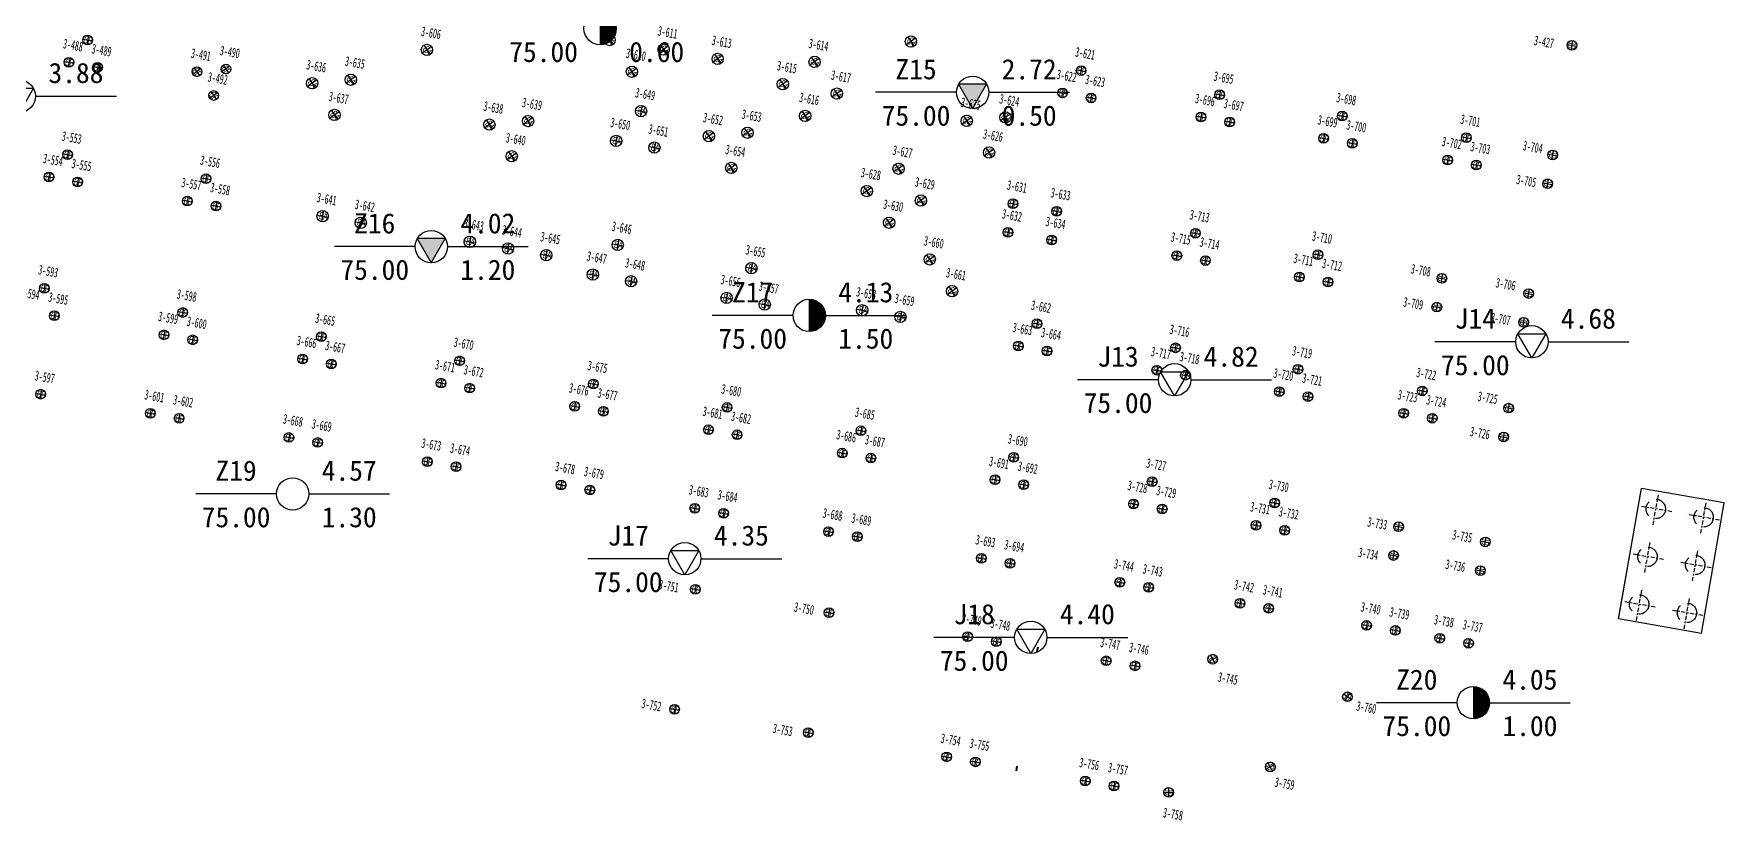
# Model space of a CAD drawing. Header units: millimetres. Extents: x 274830 to 6381169, y -2686084 to 432211.
# Drawn here: x 274893.4 to 274998, y 143228.5 to 143277.1 of the extents above; entities that cross this region are included whole.
import ezdxf
from ezdxf.enums import TextEntityAlignment as Align

# ---------------------------------------------------------------- set-up
doc = ezdxf.new("R2010")
doc.units = ezdxf.units.MM
for name, pattern in [('CENTER', [2, 1.25, -0.25, 0.25, -0.25]), ('DASHED2', [0.375, 0.25, -0.125]), ('Hidden', [7.14375, 4.7625, -2.38125])]:
    doc.linetypes.add(name, pattern=pattern)
for name, color, linetype, lineweight in [('_0', 7, 'Continuous', 9), ('S-WALL', 6, 'Continuous', 40), ('S-WALL-TEXT', 2, 'Continuous', 35), ('ZBH', 3, 'DASHED2', 20)]:
    doc.layers.add(name, color=color, linetype=linetype, lineweight=lineweight)
for name, color, linetype in [('HOLE', 1, 'Continuous'), ('S-FUND-PILE', 11, 'Continuous'), ('桥台', 7, 'Continuous'), ('桥梁', 2, 'Continuous')]:
    doc.layers.add(name, color=color, linetype=linetype)
doc.styles.add('ST', font='')
doc.styles.add('测量', font='', dxfattribs={"width": 0.5, "height": 600})
doc.styles.add('黑体', font='', dxfattribs={"width": 0.8})
doc.styles.get('ST').set_extended_font_data('SimSun')
doc.styles.get('测量').set_extended_font_data('SimSun')
doc.styles.get('黑体').set_extended_font_data('Microsoft YaHei')

# ---------------------------------------------------------------- blocks, each defined once
blk = doc.blocks.new('156516')
at = {"layer": 'S-FUND-PILE'}
for p, q in [((64450, -114352), (64450, -113752)), ((64150, -114052), (64750, -114052)), ((23870, -120602), (24365, -121097)), ((24365, -120602), (23870, -121097)), ((34500, -120812), (35100, -120812)), ((34800, -120512), (34800, -121112)), ((43200, -120812), (43800, -120812)), ((43500, -120512), (43500, -121112)), ((50900, -120812), (51500, -120812)), ((51200, -120512), (51200, -121112)), ((58700, -120812), (59300, -120812)), ((59000, -120512), (59000, -121112)), ((64150, -120946), (64750, -120946)), ((64450, -121246), (64450, -120646)), ((33600, -122372), (34200, -122372)), ((33900, -122072), (33900, -122672)), ((35400, -122372), (36000, -122372)), ((35700, -122072), (35700, -122672)), ((42300, -122372), (42900, -122372)), ((42600, -122072), (42600, -122672)), ((44100, -122372), (44700, -122372)), ((44400, -122072), (44400, -122672)), ((50000, -122372), (50600, -122372)), ((50300, -122072), (50300, -122672)), ((51800, -122372), (52400, -122372)), ((52100, -122072), (52100, -122672)), ((57800, -122372), (58400, -122372)), ((58100, -122072), (58100, -122672)), ((59600, -122372), (60200, -122372)), ((59900, -122072), (59900, -122672)), ((18208, -122869), (18703, -123364)), ((18703, -122869), (18208, -123364)), ((64150, -122752), (64750, -122752)), ((64450, -123052), (64450, -122452)), ((5480, -123719), (5975, -124214)), ((5975, -123719), (5480, -124214)), ((8874, -123718), (9369, -124213)), ((9369, -123718), (8874, -124213)), ((12268, -123718), (12763, -124213)), ((12763, -123718), (12268, -124213)), ((30431, -124223), (30926, -124718)), ((30926, -124223), (30431, -124718)), ((7177, -125416), (7672, -125911)), ((7672, -125416), (7177, -125911)), ((16511, -124567), (17006, -125062)), ((17006, -124567), (16511, -125062)), ((19905, -124567), (20400, -125062)), ((20400, -124567), (19905, -125062)), ((28113, -124844), (28608, -125339)), ((28608, -124844), (28113, -125339)), ((-5551, -126264), (-5056, -126759)), ((-5056, -126264), (-5551, -126759)), ((18208, -126264), (18703, -126759)), ((18703, -126264), (18208, -126759)), ((29810, -126542), (30305, -127036)), ((30305, -126542), (29810, -127036)), ((8400, -127616), (8400, -128316)), ((8050, -127966), (8750, -127966)), ((12556, -128521), (13051, -129016)), ((13051, -128521), (12556, -129016)), ((14874, -127900), (15369, -128395)), ((15369, -127900), (14874, -128395)), ((24466, -128491), (24961, -128986)), ((24961, -128491), (24466, -128986)), ((-26400, -129512), (-25800, -129512)), ((-26100, -129212), (-26100, -129812)), ((-17569, -129605), (-17144, -130029)), ((-17144, -129605), (-17569, -130029)), ((-12193, -129511), (-11698, -130006)), ((-11698, -129511), (-12193, -130006)), ((-9874, -128890), (-9379, -129385)), ((-9379, -128890), (-9874, -129385)), ((1369, -129527), (1864, -130022)), ((1864, -129527), (1369, -130022)), ((7200, -129695), (7200, -130395)), ((9600, -129695), (9600, -130395)), ((31759, -129652), (32359, -129652)), ((32059, -129352), (32059, -129952)), ((34500, -129652), (35100, -129652)), ((34800, -129352), (34800, -129952)), ((43200, -129512), (43800, -129512)), ((43500, -129212), (43500, -129812)), ((50900, -129512), (51500, -129512)), ((51200, -129212), (51200, -129812)), ((58700, -129646), (59300, -129646)), ((59000, -129946), (59000, -129346)), ((64150, -129646), (64750, -129646)), ((64450, -129946), (64450, -129346)), ((-19308, -130071), (-18883, -130495)), ((-18883, -130071), (-19308, -130495)), ((-950, -130148), (-455, -130643)), ((-455, -130148), (-950, -130643)), ((6850, -130045), (7550, -130045)), ((9250, -130045), (9950, -130045)), ((14253, -130218), (14748, -130713)), ((14748, -130218), (14253, -130713)), ((22769, -130188), (23264, -130683)), ((23264, -130188), (22769, -130683)), ((26163, -130188), (26658, -130683)), ((26658, -130188), (26163, -130683)), ((-27300, -131072), (-26700, -131072)), ((-27000, -130772), (-27000, -131372)), ((-25500, -131072), (-24900, -131072)), ((-25200, -130772), (-25200, -131372)), ((-18035, -131344), (-17611, -131768)), ((-17611, -131344), (-18035, -131768)), ((-10495, -131208), (-10000, -131703)), ((-10000, -131208), (-10495, -131703)), ((31759, -131452), (32359, -131452)), ((32059, -131152), (32059, -131752)), ((34500, -131452), (35100, -131452)), ((34800, -131152), (34800, -131752)), ((42300, -131072), (42900, -131072)), ((42600, -130772), (42600, -131372)), ((44100, -131072), (44700, -131072)), ((44400, -130772), (44400, -131372)), ((50000, -131072), (50600, -131072)), ((50300, -130772), (50300, -131372)), ((51800, -131072), (52400, -131072)), ((52100, -130772), (52100, -131372)), ((58700, -131452), (59300, -131452)), ((59000, -131752), (59000, -131152)), ((64150, -131452), (64750, -131452)), ((64450, -131752), (64450, -131152)), ((748, -131845), (1243, -132340)), ((1243, -131845), (748, -132340)), ((24466, -131885), (24961, -132380)), ((24961, -131885), (24466, -132380)), ((27330, -133688), (27825, -134183)), ((27825, -133688), (27330, -134183)), ((29027, -135385), (29522, -135880)), ((29522, -135385), (29027, -135880)), ((-26400, -136712), (-25800, -136712)), ((-26100, -136412), (-26100, -137012)), ((-17700, -136712), (-17100, -136712)), ((-17400, -136412), (-17400, -137012)), ((8050, -136366), (8750, -136366)), ((8400, -136016), (8400, -136716)), ((16450, -136366), (17150, -136366)), ((16800, -136016), (16800, -136716)), ((34500, -136712), (35100, -136712)), ((34800, -136412), (34800, -137012)), ((43200, -136712), (43800, -136712)), ((43500, -136412), (43500, -137012)), ((50900, -136712), (51500, -136712)), ((51200, -136412), (51200, -137012)), ((58700, -136712), (59300, -136712)), ((59000, -136412), (59000, -137012)), ((64150, -136846), (64750, -136846)), ((64450, -137146), (64450, -136546)), ((-27000, -137972), (-27000, -138572)), ((-25200, -137972), (-25200, -138572)), ((-18300, -137972), (-18300, -138572)), ((-16500, -137972), (-16500, -138572)), ((-10250, -137752), (-9550, -137752)), ((-9900, -137402), (-9900, -138102)), ((-7850, -137752), (-7150, -137752)), ((-7500, -137402), (-7500, -138102)), ((-1000, -137752), (-300, -137752)), ((-650, -137402), (-650, -138102)), ((1400, -137752), (2100, -137752)), ((1750, -137402), (1750, -138102)), ((3800, -137752), (4500, -137752)), ((4150, -137402), (4150, -138102)), ((23650, -137752), (24350, -137752)), ((24000, -137402), (24000, -138102)), ((26050, -137752), (26750, -137752)), ((26400, -137402), (26400, -138102)), ((33900, -137972), (33900, -138572)), ((35700, -137972), (35700, -138572)), ((42600, -137972), (42600, -138572)), ((44400, -137972), (44400, -138572)), ((50300, -137972), (50300, -138572)), ((52100, -137972), (52100, -138572)), ((58100, -137972), (58100, -138572)), ((59900, -137972), (59900, -138572)), ((-27300, -138272), (-26700, -138272)), ((-25500, -138272), (-24900, -138272)), ((-18600, -138272), (-18000, -138272)), ((-16800, -138272), (-16200, -138272)), ((6850, -138445), (7550, -138445)), ((7200, -138095), (7200, -138795)), ((9250, -138445), (9950, -138445)), ((9600, -138095), (9600, -138795)), ((15250, -138445), (15950, -138445)), ((15600, -138095), (15600, -138795)), ((17650, -138445), (18350, -138445)), ((18000, -138095), (18000, -138795)), ((33600, -138272), (34200, -138272)), ((35400, -138272), (36000, -138272)), ((42300, -138272), (42900, -138272)), ((44100, -138272), (44700, -138272)), ((50000, -138272), (50600, -138272)), ((51800, -138272), (52400, -138272)), ((57800, -138272), (58400, -138272)), ((59600, -138272), (60200, -138272)), ((64150, -138652), (64750, -138652)), ((64450, -138952), (64450, -138352)), ((-26400, -145112), (-25800, -145112)), ((-26100, -144812), (-26100, -145412)), ((-17700, -145112), (-17100, -145112)), ((-17400, -144812), (-17400, -145412)), ((-9000, -145112), (-8400, -145112)), ((-8700, -144812), (-8700, -145412)), ((-300, -145112), (300, -145112)), ((0, -144812), (0, -145412)), ((8100, -145109), (8700, -145109)), ((8400, -144809), (8400, -145409)), ((16500, -145112), (17100, -145112)), ((16800, -144812), (16800, -145412)), ((24900, -145112), (25500, -145112)), ((25200, -144812), (25200, -145412)), ((34500, -145112), (35100, -145112)), ((34800, -144812), (34800, -145412)), ((43200, -145112), (43800, -145112)), ((43500, -144812), (43500, -145412)), ((50900, -145112), (51500, -145112)), ((51200, -144812), (51200, -145412)), ((58700, -145246), (59300, -145246)), ((59000, -145546), (59000, -144946)), ((64150, -145246), (64750, -145246)), ((64450, -145546), (64450, -144946)), ((-25200, -146372), (-25200, -146972)), ((-18300, -146372), (-18300, -146972)), ((-16500, -146372), (-16500, -146972)), ((-9600, -146372), (-9600, -146972)), ((-7800, -146372), (-7800, -146972)), ((-900, -146372), (-900, -146972)), ((900, -146372), (900, -146972)), ((7500, -146369), (7500, -146969)), ((9300, -146369), (9300, -146969)), ((15900, -146372), (15900, -146972)), ((17700, -146372), (17700, -146972)), ((24300, -146372), (24300, -146972)), ((26100, -146372), (26100, -146972)), ((33900, -146372), (33900, -146972)), ((35700, -146372), (35700, -146972)), ((42600, -146372), (42600, -146972)), ((44400, -146372), (44400, -146972)), ((50300, -146372), (50300, -146972)), ((52100, -146372), (52100, -146972)), ((-25500, -146672), (-24900, -146672)), ((-18600, -146672), (-18000, -146672)), ((-16800, -146672), (-16200, -146672)), ((-9900, -146672), (-9300, -146672)), ((-8100, -146672), (-7500, -146672)), ((-1200, -146672), (-600, -146672)), ((600, -146672), (1200, -146672)), ((7200, -146669), (7800, -146669)), ((9000, -146669), (9600, -146669)), ((15600, -146672), (16200, -146672)), ((17400, -146672), (18000, -146672)), ((24000, -146672), (24600, -146672)), ((25800, -146672), (26400, -146672)), ((33600, -146672), (34200, -146672)), ((35400, -146672), (36000, -146672)), ((42300, -146672), (42900, -146672)), ((44100, -146672), (44700, -146672)), ((50000, -146672), (50600, -146672)), ((51800, -146672), (52400, -146672)), ((58700, -147052), (59300, -147052)), ((59000, -147352), (59000, -146752)), ((64150, -147052), (64750, -147052)), ((64450, -147352), (64450, -146752)), ((-25494, -151602), (-24894, -151602)), ((-25194, -151302), (-25194, -151902)), ((-18600, -151602), (-18000, -151602)), ((-18300, -151302), (-18300, -151902)), ((-16794, -151602), (-16194, -151602)), ((-16494, -151302), (-16494, -151902)), ((-9900, -151602), (-9300, -151602)), ((-9600, -151302), (-9600, -151902)), ((-8094, -151602), (-7494, -151602)), ((-7794, -151302), (-7794, -151902)), ((-1200, -151602), (-600, -151602)), ((-900, -151302), (-900, -151902)), ((606, -151602), (1206, -151602)), ((906, -151302), (906, -151902)), ((7200, -151602), (7800, -151602)), ((7500, -151302), (7500, -151902)), ((9006, -151602), (9606, -151602)), ((9306, -151302), (9306, -151902)), ((15600, -151602), (16200, -151602)), ((15900, -151302), (15900, -151902)), ((17406, -151602), (18006, -151602)), ((17706, -151302), (17706, -151902)), ((24000, -151602), (24600, -151602)), ((24300, -151302), (24300, -151902)), ((25806, -151602), (26406, -151602)), ((26106, -151302), (26106, -151902)), ((33600, -151602), (34200, -151602)), ((33900, -151302), (33900, -151902)), ((35406, -151602), (36006, -151602)), ((35706, -151302), (35706, -151902)), ((42300, -151602), (42900, -151602)), ((42600, -151302), (42600, -151902)), ((44106, -151602), (44706, -151602)), ((44406, -151302), (44406, -151902)), ((49850, -151602), (50450, -151602)), ((50150, -151302), (50150, -151902)), ((51656, -151602), (52256, -151602)), ((51956, -151302), (51956, -151902)), ((57800, -151602), (58400, -151602)), ((58100, -151302), (58100, -151902)), ((59606, -151602), (60206, -151602)), ((59906, -151302), (59906, -151902)), ((62400, -151602), (63000, -151602)), ((62700, -151302), (62700, -151902)), ((64206, -151602), (64806, -151602)), ((64506, -151302), (64506, -151902)), ((48844, -155482), (49317, -155113)), ((49265, -155534), (48896, -155061)), ((16498, -156533), (17098, -156533)), ((16798, -156233), (16798, -156833)), ((24898, -156533), (25498, -156533)), ((25198, -156233), (25198, -156833)), ((33600, -156527), (34200, -156527)), ((33900, -156227), (33900, -156827)), ((35406, -156527), (36006, -156527)), ((35706, -156227), (35706, -156827)), ((42300, -156527), (42900, -156527)), ((42600, -156227), (42600, -156827)), ((44106, -156527), (44706, -156527)), ((44406, -156227), (44406, -156827)), ((57967, -156278), (57419, -156033)), ((57571, -156430), (57815, -155882)), ((53493, -161436), (53966, -161067)), ((53914, -161488), (53545, -161015)), ((16500, -164071), (17100, -164071)), ((16800, -163771), (16800, -164371)), ((24900, -164071), (25500, -164071)), ((25200, -163771), (25200, -164371)), ((33600, -164077), (34200, -164077)), ((33900, -163777), (33900, -164377)), ((35406, -164077), (36006, -164077)), ((35706, -163777), (35706, -164377)), ((42300, -164077), (42900, -164077)), ((42600, -163777), (42600, -164377)), ((44106, -164077), (44706, -164077)), ((44406, -163777), (44406, -164377)), ((47521, -163935), (48112, -163831)), ((47868, -164178), (47765, -163587))]:
    blk.add_line(p, q, dxfattribs=at)
for centre, radius in [((64450, -114052), 300), ((24117, -120849), 350), ((34800, -120812), 300), ((43500, -120812), 300), ((51200, -120812), 300), ((59000, -120812), 300), ((64450, -120946), 300), ((33900, -122372), 300), ((35700, -122372), 300), ((42600, -122372), 300), ((44400, -122372), 300), ((50300, -122372), 300), ((52100, -122372), 300), ((58100, -122372), 300), ((59900, -122372), 300), ((18456, -123117), 350), ((64450, -122752), 300), ((5727, -123966), 350), ((9122, -123966), 350), ((12516, -123965), 350), ((16758, -124814), 350), ((20153, -124814), 350), ((30678, -124471), 350), ((7424, -125663), 350), ((28360, -125092), 350), ((-5303, -126511), 350), ((18455, -126511), 350), ((30057, -126789), 350), ((8400, -127966), 350), ((12804, -128769), 350), ((15122, -128148), 350), ((24714, -128738), 350), ((-26100, -129512), 300), ((-17356, -129817), 300), ((-11945, -129759), 350), ((-9627, -129138), 350), ((1616, -129774), 350), ((7200, -130045), 350), ((9600, -130045), 350), ((32059, -129652), 300), ((34800, -129652), 300), ((43500, -129512), 300), ((51200, -129512), 300), ((59000, -129646), 300), ((64450, -129646), 300), ((-19096, -130283), 300), ((-702, -130395), 350), ((14501, -130466), 350), ((23016, -130436), 350), ((26411, -130436), 350), ((-27000, -131072), 300), ((-25200, -131072), 300), ((-17823, -131556), 300), ((-10248, -131456), 350), ((995, -132092), 350), ((24713, -132133), 350), ((32059, -131452), 300), ((34800, -131452), 300), ((42600, -131072), 300), ((44400, -131072), 300), ((50300, -131072), 300), ((52100, -131072), 300), ((59000, -131452), 300), ((64450, -131452), 300), ((27577, -133936), 350), ((29274, -135633), 350), ((-26100, -136712), 300), ((-17400, -136712), 300), ((8400, -136366), 350), ((16800, -136366), 350), ((34800, -136712), 300), ((43500, -136712), 300), ((51200, -136712), 300), ((59000, -136712), 300), ((64450, -136846), 300), ((-27000, -138272), 300), ((-25200, -138272), 300), ((-18300, -138272), 300), ((-16500, -138272), 300), ((-9900, -137752), 350), ((-7500, -137752), 350), ((-650, -137752), 350), ((1750, -137752), 350), ((4150, -137752), 350), ((24000, -137752), 350), ((26400, -137752), 350), ((33900, -138272), 300), ((35700, -138272), 300), ((42600, -138272), 300), ((44400, -138272), 300), ((50300, -138272), 300), ((52100, -138272), 300), ((58100, -138272), 300), ((59900, -138272), 300), ((7200, -138445), 350), ((9600, -138445), 350), ((15600, -138445), 350), ((18000, -138445), 350), ((64450, -138652), 300), ((-26100, -145112), 300), ((-17400, -145112), 300), ((-8700, -145112), 300), ((0, -145112), 300), ((8400, -145109), 300), ((16800, -145112), 300), ((25200, -145112), 300), ((34800, -145112), 300), ((43500, -145112), 300), ((51200, -145112), 300), ((59000, -145246), 300), ((64450, -145246), 300), ((-25200, -146672), 300), ((-18300, -146672), 300), ((-16500, -146672), 300), ((-9600, -146672), 300), ((-7800, -146672), 300), ((-900, -146672), 300), ((900, -146672), 300), ((7500, -146669), 300), ((9300, -146669), 300), ((15900, -146672), 300), ((17700, -146672), 300), ((24300, -146672), 300), ((26100, -146672), 300), ((33900, -146672), 300), ((35700, -146672), 300), ((42600, -146672), 300), ((44400, -146672), 300), ((50300, -146672), 300), ((52100, -146672), 300), ((59000, -147052), 300), ((64450, -147052), 300), ((-25194, -151602), 300), ((-18300, -151602), 300), ((-16494, -151602), 300), ((-9600, -151602), 300), ((-7794, -151602), 300), ((-900, -151602), 300), ((906, -151602), 300), ((7500, -151602), 300), ((9306, -151602), 300), ((15900, -151602), 300), ((17706, -151602), 300), ((24300, -151602), 300), ((26106, -151602), 300), ((33900, -151602), 300), ((35706, -151602), 300), ((42600, -151602), 300), ((44406, -151602), 300), ((50150, -151602), 300), ((51956, -151602), 300), ((58100, -151602), 300), ((59906, -151602), 300), ((62700, -151602), 300), ((64506, -151602), 300), ((49080, -155297), 300), ((57693, -156156), 300), ((16798, -156533), 300), ((25198, -156533), 300), ((33900, -156527), 300), ((35706, -156527), 300), ((42600, -156527), 300), ((44406, -156527), 300), ((53730, -161252), 300), ((16800, -164071), 300), ((25200, -164071), 300), ((33900, -164077), 300), ((35706, -164077), 300), ((42600, -164077), 300), ((44406, -164077), 300), ((47816, -163883), 300)]:
    blk.add_circle(centre, radius, dxfattribs=at)
at = {"layer": 'S-WALL'}
for p, q in [((38298, -156704), (38298, -156404)), ((38300, -164197), (38300, -163897))]:
    blk.add_line(p, q, dxfattribs=at)
at = {"layer": 'S-FUND-PILE', "style": '黑体', "width": 0.7}
for s, rotation, p in [('6B', 90.00059, (64684, -114274)), ('8A', 315, (23816, -120850)), ('6B', 90.00021, (64684, -121167)), ('8A', 315, (18154, -123118)), ('6B', 90.00021, (64684, -122974)), ('8A', 315, (5425, -123967)), ('8A', 315, (8820, -123966)), ('8A', 315, (12214, -123966)), ('8A', 315, (30376, -124471)), ('8A', 315, (7122, -125664)), ('8A', 315, (16456, -124815)), ('8A', 315, (19851, -124815)), ('8A', 315, (28058, -125093)), ('8A', 315, (-5605, -126512)), ('8A', 315, (18154, -126512)), ('8A', 315, (29755, -126790)), ('8A', 315, (12502, -128769)), ('8A', 315, (14820, -128148)), ('8A', 315, (24412, -128739)), ('6B', 315, (-17679, -129826)), ('8A', 315, (-12247, -129759)), ('8A', 315, (-9929, -129138)), ('8A', 315, (1314, -129775)), ('6B', 90, (59234, -129867)), ('6B', 90, (64684, -129867)), ('6B', 315, (-19418, -130292)), ('8A', 315, (-1004, -130396)), ('8A', 315, (14199, -130467)), ('8A', 315, (22714, -130436)), ('8A', 315, (26109, -130436)), ('6B', 315, (-18145, -131565)), ('8A', 315, (-10550, -131457)), ('6B', 90, (59234, -131674)), ('6B', 90, (64684, -131674)), ('8A', 315, (693, -132093)), ('8A', 315, (24411, -132133)), ('8A', 315, (27275, -133936)), ('8A', 315, (28972, -135633)), ('6B', 90.00113, (64684, -137067)), ('6B', 90.00113, (64684, -138874)), ('6B', 90, (59234, -145467)), ('6B', 90, (64684, -145467)), ('6B', 90, (59234, -147274)), ('6B', 90, (64684, -147274)), ('6B', 127.96962, (49402, -155327)), ('6B', 155.92089, (57991, -156032)), ('6B', 127.96962, (54051, -161282)), ('6B', 99.96962, (48086, -164061))]:
    blk.add_text(s, height=450, rotation=rotation, dxfattribs=at).set_placement(p)
for s, p in [('6B', (34579, -121047)), ('6B', (43279, -121047)), ('6B', (50979, -121047)), ('6B', (58779, -121047)), ('6B', (33679, -122606)), ('6B', (35479, -122606)), ('6B', (42379, -122606)), ('6B', (44179, -122606)), ('6B', (50079, -122606)), ('6B', (51879, -122606)), ('6B', (57879, -122606)), ('6B', (59679, -122606)), ('8A', (8187, -128180)), ('6B', (-26321, -129747)), ('6B', (31837, -129887)), ('6B', (34579, -129887)), ('6B', (43279, -129747)), ('6B', (50979, -129747)), ('8A', (6987, -130259)), ('8A', (9387, -130259)), ('6B', (-27221, -131306)), ('6B', (-25421, -131306)), ('6B', (31837, -131687)), ('6B', (34579, -131687)), ('6B', (42379, -131306)), ('6B', (44179, -131306)), ('6B', (50079, -131306)), ('6B', (51879, -131306)), ('6B', (-26321, -136947)), ('6B', (-17621, -136947)), ('8A', (8187, -136580)), ('8A', (16587, -136580)), ('6B', (34579, -136947)), ('6B', (43279, -136947)), ('6B', (50979, -136947)), ('6B', (58779, -136947)), ('6B', (-27221, -138506)), ('6B', (-25421, -138506)), ('6B', (-18521, -138506)), ('6B', (-16721, -138506)), ('8A', (-10113, -137966)), ('8A', (-7713, -137966)), ('8A', (-863, -137966)), ('8A', (1537, -137966)), ('8A', (3937, -137966)), ('8A', (23787, -137966)), ('8A', (26187, -137966)), ('6B', (33679, -138506)), ('6B', (35479, -138506)), ('6B', (42379, -138506)), ('6B', (44179, -138506)), ('6B', (50079, -138506)), ('6B', (51879, -138506)), ('6B', (57879, -138506)), ('6B', (59679, -138506)), ('8A', (6987, -138659)), ('8A', (9387, -138659)), ('8A', (15387, -138659)), ('8A', (17787, -138659)), ('6B', (-26321, -145347)), ('6B', (-17621, -145347)), ('6B', (-8921, -145347)), ('6B', (-221, -145347)), ('6B', (8179, -145344)), ('6B', (16579, -145347)), ('6B', (24979, -145347)), ('6B', (34579, -145347)), ('6B', (43279, -145347)), ('6B', (50979, -145347)), ('6B', (-25421, -146906)), ('6B', (-18521, -146906)), ('6B', (-16721, -146906)), ('6B', (-9821, -146906)), ('6B', (-8021, -146906)), ('6B', (-1121, -146906)), ('6B', (679, -146906)), ('6B', (7279, -146903)), ('6B', (9079, -146903)), ('6B', (15679, -146906)), ('6B', (17479, -146906)), ('6B', (24079, -146906)), ('6B', (25879, -146906)), ('6B', (33679, -146906)), ('6B', (35479, -146906)), ('6B', (42379, -146906)), ('6B', (44179, -146906)), ('6B', (50079, -146906)), ('6B', (51879, -146906)), ('6B', (-25415, -151837)), ('6B', (-18521, -151837)), ('6B', (-16715, -151837)), ('6B', (-9821, -151837)), ('6B', (-8015, -151837)), ('6B', (-1121, -151837)), ('6B', (685, -151837)), ('6B', (7279, -151837)), ('6B', (9085, -151837)), ('6B', (15679, -151837)), ('6B', (17485, -151837)), ('6B', (24079, -151837)), ('6B', (25885, -151837)), ('6B', (33679, -151837)), ('6B', (35485, -151837)), ('6B', (42379, -151837)), ('6B', (44185, -151837)), ('6B', (49929, -151837)), ('6B', (51735, -151837)), ('6B', (57879, -151837)), ('6B', (59685, -151837)), ('6B', (62479, -151837)), ('6B', (64285, -151837)), ('6B', (16577, -156767)), ('6B', (24977, -156767)), ('6B', (33679, -156762)), ('6B', (35485, -156762)), ('6B', (42379, -156762)), ('6B', (44185, -156762)), ('6B', (16579, -164305)), ('6B', (24979, -164305)), ('6B', (33679, -164312)), ('6B', (35485, -164312)), ('6B', (42379, -164312)), ('6B', (44185, -164312))]:
    blk.add_text(s, height=450, dxfattribs=at).set_placement(p)
blk = doc.blocks.new('H_gen_hole')
blk.add_circle((0, 0), 2)
blk = doc.blocks.new('H_sam_hole')
blk.add_line((0, 2), (0, -2))
at = {"const_width": 2}
blk.add_lwpolyline([(0, -1, 0.414214), (1, 0, 0.414214), (0, 1, 1)], format="xyb", dxfattribs=at)
blk.add_circle((0, 0), 2)
blk = doc.blocks.new('H_cpt_hole')
for p, q in [((-1.73, 1), (1.73, 1)), ((0, -2), (-1.73, 1)), ((1.73, 1), (0, -2))]:
    blk.add_line(p, q)
blk.add_circle((0, 0), 2)
blk = doc.blocks.new('H_spt_hole')
blk.add_hatch(color=256).paths.add_polyline_path([(-1.73, 1), (0, -2), (1.73, 1)])
blk.add_lwpolyline([(0, -2), (1.73, 1), (-1.73, 1)], close=True)
blk.add_circle((0, 0), 2)
blk = doc.blocks.new('A$C7E34312C')
at = {"layer": 'HOLE', "linetype": 'Continuous'}
for points in [[(57.62, 8.64), (62.62, 8.64)], [(114.61, 8.88), (109.61, 8.88)], [(116.61, 8.88), (121.61, 8.88)], [(81.11, -0.67), (76.11, -0.67)], [(83.11, -0.67), (88.11, -0.67)], [(104.5, -4.93), (99.5, -4.93)], [(106.5, -4.93), (111.5, -4.93)], [(149.22, -6.56), (144.22, -6.56)], [(151.22, -6.56), (156.22, -6.56)], [(127.11, -8.91), (122.11, -8.91)], [(129.11, -8.91), (134.11, -8.91)], [(72.53, -15.97), (67.53, -15.97)], [(74.53, -15.97), (79.53, -15.97)], [(96.8, -19.98), (91.8, -19.98)], [(98.8, -19.98), (103.8, -19.98)], [(118.21, -24.85), (113.21, -24.85)], [(120.21, -24.85), (125.21, -24.85)], [(145.6, -28.89), (140.6, -28.89)], [(147.6, -28.89), (152.6, -28.89)]]:
    blk.add_lwpolyline(points, dxfattribs=at)
at = {"layer": 'HOLE', "xscale": 0.5, "yscale": 0.5, "zscale": 0.5}
for name, p in [('H_sam_hole', (92.56, 12.82)), ('H_cpt_hole', (56.62, 8.64)), ('H_spt_hole', (115.61, 8.88)), ('H_spt_hole', (82.11, -0.67)), ('H_sam_hole', (105.5, -4.93)), ('H_cpt_hole', (150.22, -6.56)), ('H_cpt_hole', (128.11, -8.91)), ('H_gen_hole', (73.53, -15.97)), ('H_cpt_hole', (97.8, -19.98)), ('H_cpt_hole', (119.21, -24.85)), ('H_sam_hole', (146.6, -28.89))]:
    blk.add_blockref(name, p, dxfattribs=at)
at = {"layer": 'HOLE', "style": 'ST'}
for s, p in [('75.00', (89.06, 11.38)), ('0.60', (96.06, 11.38)), ('3.88', (60.12, 10.08)), ('Z15', (112.11, 10.31)), ('2.72', (119.11, 10.31)), ('75.00', (112.11, 7.44)), ('0.50', (119.11, 7.44)), ('Z16', (78.61, 0.77)), ('4.02', (85.61, 0.77)), ('75.00', (78.61, -2.1)), ('1.20', (85.61, -2.1)), ('Z17', (102, -3.49)), ('4.13', (109, -3.49)), ('J14', (146.72, -5.12)), ('4.68', (153.72, -5.12)), ('75.00', (102, -6.36)), ('1.50', (109, -6.36)), ('J13', (124.61, -7.47)), ('4.82', (131.61, -7.47)), ('75.00', (146.72, -8)), ('75.00', (124.61, -10.34)), ('Z19', (70.03, -14.53)), ('4.57', (77.03, -14.53)), ('75.00', (70.03, -17.41)), ('1.30', (77.03, -17.41)), ('J17', (94.3, -18.54)), ('4.35', (101.3, -18.54)), ('75.00', (94.3, -21.42)), ('J18', (115.71, -23.41)), ('4.40', (122.71, -23.41)), ('75.00', (115.71, -26.29)), ('Z20', (143.1, -27.46)), ('4.05', (150.1, -27.46)), ('75.00', (143.1, -30.33)), ('1.00', (150.1, -30.33))]:
    blk.add_text(s, height=1.25, dxfattribs=at).set_placement(p, align=Align.MIDDLE_CENTER)

msp = doc.modelspace()

# ---------------------------------------------------------------- linework, layer by layer
at = {"color": 3, "linetype": 'CENTER', "ltscale": 0.2}
for p, q in [((274993.59, 143246.76, -0.31), (274993.94, 143248.73, -0.31)), ((274994.75, 143247.58, -0.31), (274992.78, 143247.92, -0.31)), ((274997.7, 143247.06, -0.31), (274995.73, 143247.41, -0.31)), ((274996.55, 143246.25, -0.31), (274996.89, 143248.22, -0.31)), ((274993.08, 143243.81, -0.31), (274993.42, 143245.78, -0.31)), ((274996.03, 143243.29, -0.31), (274996.38, 143245.26, -0.31)), ((274994.23, 143244.62, -0.31), (274992.26, 143244.97, -0.31)), ((274997.19, 143244.11, -0.31), (274995.22, 143244.45, -0.31)), ((274993.72, 143241.67, -0.31), (274991.75, 143242.01, -0.31)), ((274992.56, 143240.85, -0.31), (274992.91, 143242.82, -0.31)), ((274995.52, 143240.34, -0.31), (274995.86, 143242.31, -0.31)), ((274996.67, 143241.15, -0.31), (274994.7, 143241.49, -0.31))]:
    msp.add_line(p, q, dxfattribs=at)
at = {"linetype": 'Hidden', "ltscale": 0.2}
for centre in [(274993.76, 143247.75, -0.31), (274996.72, 143247.23, -0.31), (274993.25, 143244.79, -0.31), (274996.2, 143244.28, -0.31), (274992.73, 143241.84, -0.31), (274995.69, 143241.32, -0.31)]:
    msp.add_circle(centre, 0.6, dxfattribs=at)
at = {"layer": '桥台', "color": 1}
for p, q in [((274991.46, 143240.94, -0.31), (274992.87, 143249.02, -0.31)), ((274997.99, 143248.13, -0.31), (274992.87, 143249.02, -0.31)), ((274996.58, 143240.05, -0.31), (274997.99, 143248.13, -0.31)), ((274996.58, 143240.05, -0.31), (274991.46, 143240.94, -0.31))]:
    msp.add_line(p, q, dxfattribs=at)
at = {"layer": '桥梁'}
msp.add_line((274991.48, 143241.04, -0.31), (274992.85, 143248.92, -0.31), dxfattribs=at)

# ---------------------------------------------------------------- block references
at = {"layer": '_0'}
msp.add_blockref('A$C7E34312C', (274835.87, 143264.65), dxfattribs=at)
at = {"layer": 'S-WALL-TEXT', "xscale": 0.001, "yscale": 0.001, "zscale": 0.001, "rotation": 350.1073988817425}
msp.add_blockref('156516', (274944.67, 143399.87), dxfattribs=at)

# ---------------------------------------------------------------- texts
at = {"layer": 'ZBH', "style": '测量', "width": 0.5}
for s, p in [('3-606', (274917.97, 143277.21)), ('3-611', (274932.61, 143277.24)), ('3-488', (274895.81, 143276.45)), ('3-613', (274935.96, 143276.66)), ('3-614', (274941.95, 143276.47)), ('3-427', (274986.84, 143276.65)), ('3-489', (274897.58, 143276.14)), ('3-491', (274903.73, 143275.86)), ('3-490', (274905.52, 143276.03)), ('3-636', (274910.87, 143275.15)), ('3-635', (274913.26, 143275.37)), ('3-610', (274930.65, 143275.86)), ('3-621', (274958.45, 143275.94)), ('3-492', (274904.77, 143274.39)), ('3-615', (274939.99, 143275.09)), ('3-617', (274943.34, 143274.51)), ('3-622', (274957.3, 143274.55)), ('3-623', (274959.07, 143274.24)), ('3-695', (274967.02, 143274.44)), ('3-637', (274912.25, 143273.19)), ('3-649', (274931.22, 143273.42)), ('3-616', (274941.37, 143273.13)), ('3-624', (274953.76, 143273.04)), ('3-696', (274965.87, 143273.06)), ('3-698', (274974.61, 143273.12)), ('3-638', (274921.83, 143272.59)), ('3-639', (274924.22, 143272.81)), ('3-653', (274937.81, 143272.09)), ('3-625', (274951.37, 143272.83)), ('3-697', (274967.64, 143272.75)), ('3-650', (274929.68, 143271.58)), ('3-651', (274932.04, 143271.17)), ('3-652', (274935.42, 143271.88)), ('3-699', (274973.45, 143271.74)), ('3-700', (274975.23, 143271.43)), ('3-701', (274982.29, 143271.78)), ('3-553', (274895.73, 143270.73)), ('3-640', (274923.21, 143270.63)), ('3-654', (274936.8, 143269.91)), ('3-626', (274952.75, 143270.86)), ('3-702', (274981.14, 143270.4)), ('3-703', (274982.91, 143270.09)), ('3-704', (274986.15, 143270.14)), ('3-554', (274894.57, 143269.35)), ('3-555', (274896.34, 143269.04)), ('3-556', (274904.3, 143269.24)), ('3-627', (274947.15, 143269.86)), ('3-557', (274903.14, 143267.86)), ('3-628', (274945.19, 143268.48)), ('3-629', (274948.53, 143267.9)), ('3-705', (274985.75, 143268.05)), ('3-558', (274904.92, 143267.55)), ('3-641', (274911.51, 143266.93)), ('3-631', (274954.23, 143267.7)), ('3-633', (274956.93, 143267.23)), ('3-642', (274913.87, 143266.51)), ('3-630', (274946.57, 143266.52)), ('3-632', (274953.92, 143265.92)), ('3-713', (274965.53, 143265.87)), ('3-643', (274920.62, 143265.34)), ('3-644', (274922.98, 143264.93)), ('3-646', (274929.77, 143265.15)), ('3-634', (274956.62, 143265.45)), ('3-645', (274925.35, 143264.51)), ('3-655', (274938.05, 143263.7)), ('3-660', (274949.08, 143264.25)), ('3-715', (274964.37, 143264.49)), ('3-714', (274966.15, 143264.18)), ('3-710', (274973.11, 143264.55)), ('3-647', (274928.23, 143263.31)), ('3-648', (274930.6, 143262.89)), ('3-711', (274971.96, 143263.17)), ('3-712', (274973.73, 143262.86)), ('3-593', (274894.28, 143262.46)), ('3-656', (274936.51, 143261.86)), ('3-661', (274950.46, 143262.28)), ('3-708', (274979.22, 143262.52)), ('3-706', (274984.47, 143261.66)), ('3-594', (274893.13, 143261.08)), ('3-595', (274894.9, 143260.77)), ('3-598', (274902.85, 143260.96)), ('3-657', (274938.87, 143261.45)), ('3-658', (274944.9, 143261.1)), ('3-659', (274947.27, 143260.69)), ('3-709', (274978.75, 143260.47)), ('3-599', (274901.7, 143259.58)), ('3-665', (274911.42, 143259.47)), ('3-662', (274955.72, 143260.27)), ('3-707', (274984.16, 143259.51)), ('3-600', (274903.47, 143259.27)), ('3-663', (274954.57, 143258.89)), ('3-664', (274956.34, 143258.58)), ('3-716', (274964.29, 143258.78)), ('3-666', (274910.27, 143258.09)), ('3-667', (274912.04, 143257.78)), ('3-670', (274919.99, 143257.98)), ('3-717', (274963.14, 143257.4)), ('3-719', (274971.88, 143257.45)), ('3-671', (274918.84, 143256.59)), ('3-675', (274928.27, 143256.54)), ('3-718', (274964.91, 143257.09)), ('3-597', (274894.06, 143255.91)), ('3-672', (274920.61, 143256.28)), ('3-720', (274970.72, 143256.07)), ('3-721', (274972.5, 143255.76)), ('3-722', (274979.56, 143256.11)), ('3-601', (274900.85, 143254.73)), ('3-602', (274902.63, 143254.42)), ('3-676', (274927.12, 143255.15)), ('3-677', (274928.89, 143254.84)), ('3-680', (274936.55, 143255.09)), ('3-723', (274978.41, 143254.73)), ('3-724', (274980.18, 143254.42)), ('3-725', (274983.36, 143254.63)), ('3-668', (274909.42, 143253.23)), ('3-681', (274935.39, 143253.71)), ('3-682', (274937.16, 143253.4)), ('3-685', (274944.82, 143253.65)), ('3-669', (274911.2, 143252.92)), ('3-686', (274943.67, 143252.26)), ('3-726', (274982.88, 143252.45)), ('3-673', (274917.99, 143251.74)), ('3-674', (274919.77, 143251.43)), ('3-687', (274945.44, 143251.95)), ('3-690', (274954.28, 143252)), ('3-678', (274926.27, 143250.29)), ('3-691', (274953.12, 143250.61)), ('3-692', (274954.9, 143250.31)), ('3-727', (274962.85, 143250.5)), ('3-679', (274928.05, 143249.98)), ('3-728', (274961.69, 143249.12)), ('3-730', (274970.43, 143249.18)), ('3-683', (274934.54, 143248.85)), ('3-684', (274936.32, 143248.54)), ('3-729', (274963.47, 143248.81)), ('3-688', (274942.82, 143247.41)), ('3-689', (274944.6, 143247.1)), ('3-731', (274969.28, 143247.8)), ('3-732', (274971.05, 143247.49)), ('3-733', (274976.53, 143246.86)), ('3-735', (274981.79, 143246.06)), ('3-693', (274952.28, 143245.76)), ('3-694', (274954.06, 143245.45)), ('3-734', (274975.97, 143244.97)), ('3-744', (274960.85, 143244.26)), ('3-743', (274962.63, 143243.95)), ('3-736', (274981.36, 143244.24)), ('3-751', (274932.68, 143242.98)), ('3-742', (274968.28, 143242.97)), ('3-741', (274970.06, 143242.66)), ('3-750', (274941.05, 143241.59)), ('3-749', (274951.43, 143240.91)), ('3-748', (274953.21, 143240.6)), ('3-740', (274976.12, 143241.6)), ('3-739', (274977.9, 143241.29)), ('3-738', (274980.65, 143240.81)), ('3-737', (274982.43, 143240.5)), ('3-747', (274960, 143239.41)), ('3-746', (274961.78, 143239.1)), ('3-745', (274967.28, 143237.26)), ('3-752', (274931.61, 143235.62)), ('3-760', (274975.85, 143235.47)), ('3-753', (274939.73, 143234.08)), ('3-754', (274950.13, 143233.47)), ('3-755', (274951.91, 143233.16)), ('3-756', (274958.7, 143231.97)), ('3-757', (274960.48, 143231.66)), ('3-759', (274970.79, 143230.76)), ('3-758', (274963.88, 143228.87))]:
    msp.add_text(s, height=0.6, rotation=350, dxfattribs=at).set_placement(p, align=Align.MIDDLE_CENTER)

doc.saveas('drawing.dxf')
